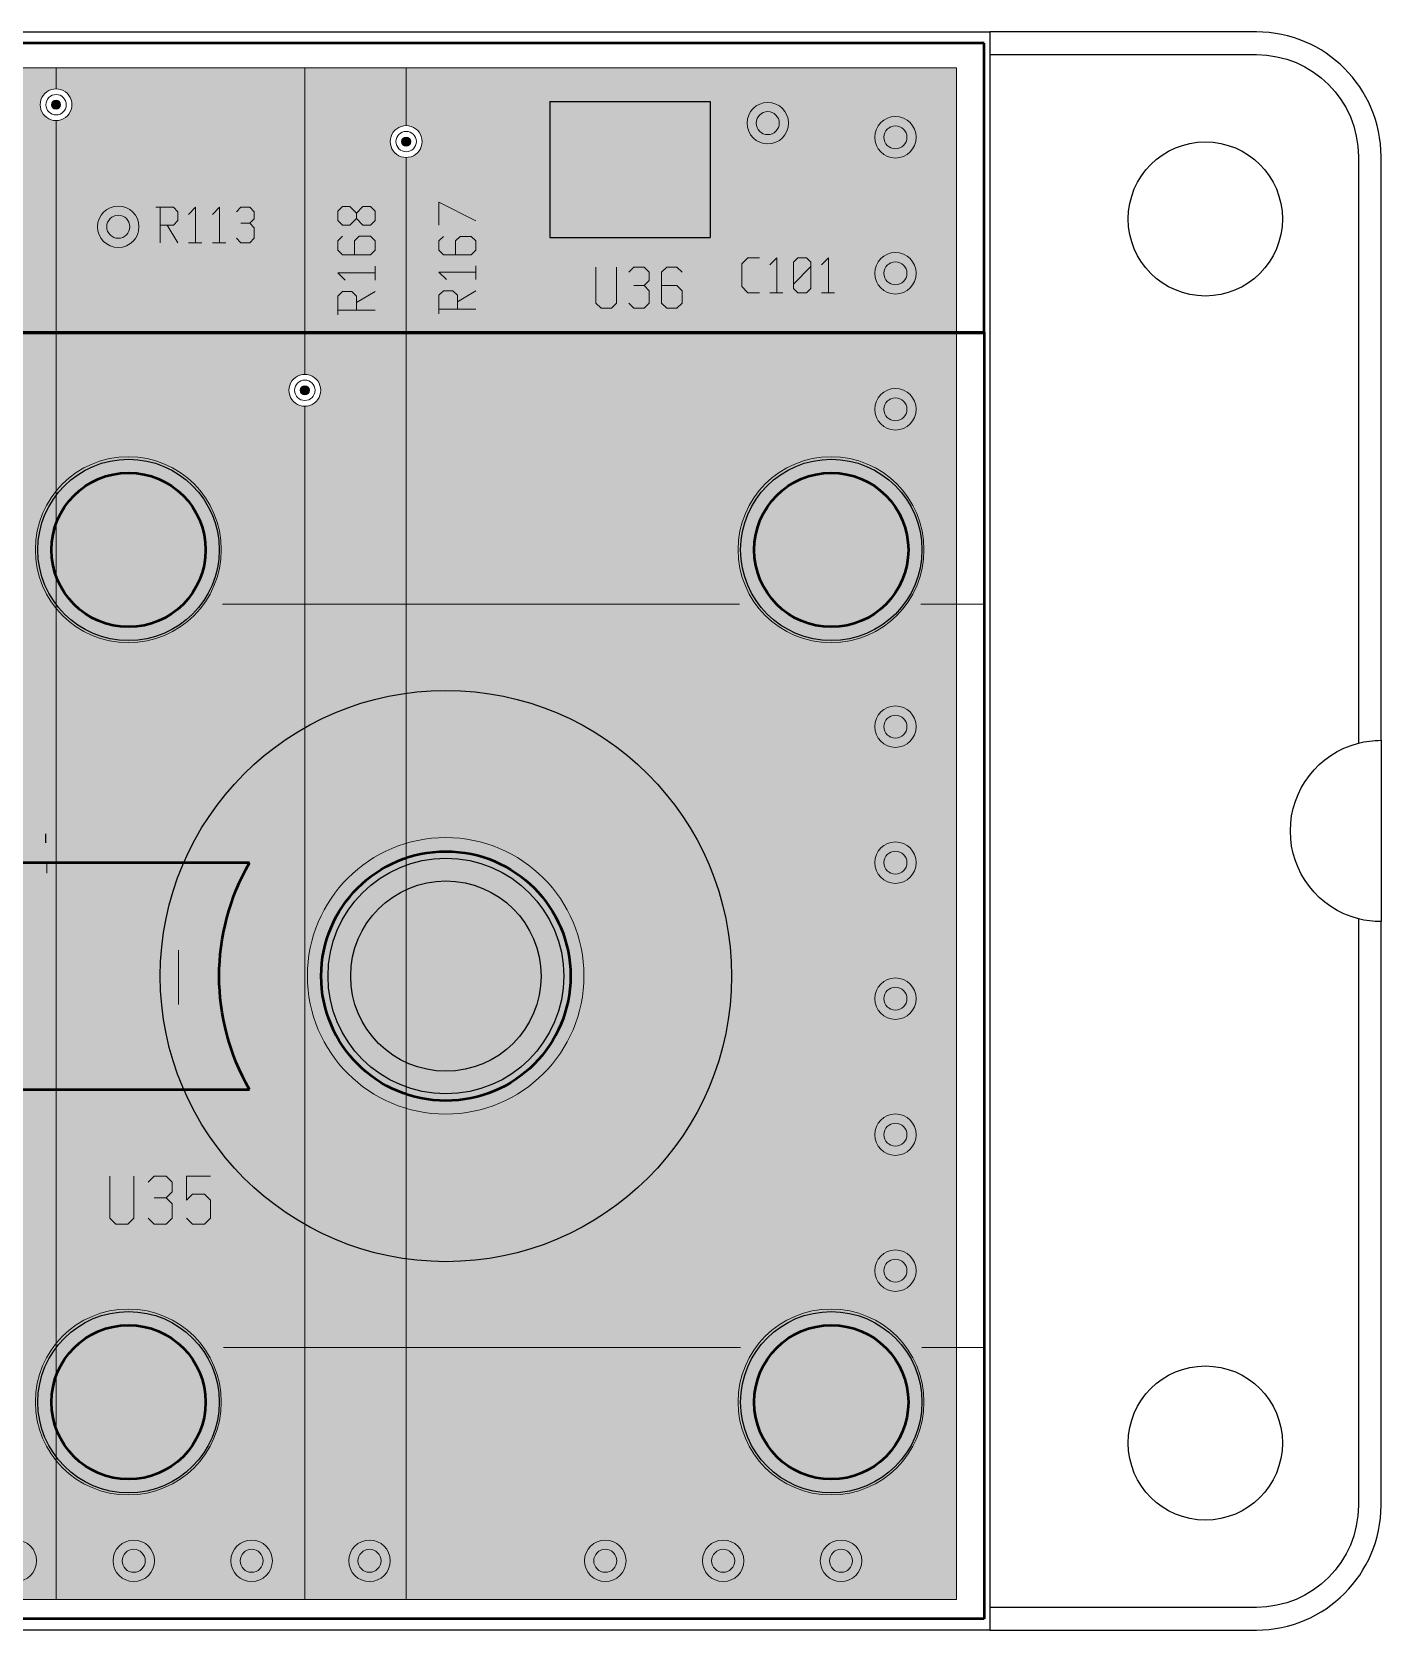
# Model space of a CAD drawing. Header units: inches. Extents: x 109.4 to 194.7, y 96.9 to 132.2.
# Drawn here: x 164.91 to 194.66, y 96.95 to 132.2 of the extents above; entities that cross this region are included whole.
import ezdxf

# ---------------------------------------------------------------- set-up
doc = ezdxf.new("R2010")
doc.units = ezdxf.units.IN
doc.header["$MEASUREMENT"] = 0
for name, color, linetype, lineweight in [('bottom_copper', 7, 'Continuous', 15), ('bottom_silk', 7, 'Continuous', 15), ('Front_Mech', 6, 'Continuous', 50), ('outline', 7, 'Continuous', 15), ('Rear_Mech', 5, 'Continuous', 30), ('top_copper', 7, 'Continuous', 15), ('top_silk', 7, 'Continuous', 15)]:
    doc.layers.add(name, color=color, linetype=linetype, lineweight=lineweight)
doc.layers.add('Mech_BackPlate', color=40, linetype='Continuous')
doc.layers.get('0').off()
doc.layers.get('top_copper').off()

# ---------------------------------------------------------------- blocks, each defined once
blk = doc.blocks.new('gsModule')
at = {"layer": 'bottom_copper', "lineweight": 0}
for points in [[(49.3905, 36.4307), (49.3905, 35.9688), (49.3361, 35.9646), (49.2825, 35.9517), (49.2316, 35.9306), (49.1846, 35.9018), (49.1427, 35.8661), (49.107, 35.8242), (49.0782, 35.7772), (49.0571, 35.7263), (49.0442, 35.6727), (49.0399, 35.6178), (49.0442, 35.5629), (49.0571, 35.5093), (49.0782, 35.4584), (49.107, 35.4114), (49.1427, 35.3695), (49.1846, 35.3338), (49.2316, 35.305), (49.2825, 35.2839), (49.3361, 35.271), (49.3905, 35.2668), (49.3905, 2.6487), (48.1713, 2.6487), (48.1713, 34.454), (48.1718, 34.4539), (48.2267, 34.4582), (48.2803, 34.4711), (48.3312, 34.4922), (48.3782, 34.521), (48.4201, 34.5567), (48.4558, 34.5986), (48.4846, 34.6456), (48.5057, 34.6965), (48.5186, 34.7501), (48.5218, 34.805), (48.5186, 34.8599), (48.5057, 34.9135), (48.4846, 34.9644), (48.4558, 35.0114), (48.4201, 35.0533), (48.3782, 35.089), (48.3312, 35.1178), (48.2803, 35.1389), (48.2267, 35.1518), (48.1718, 35.1561), (48.1713, 35.156), (48.1713, 35.2668), (48.1718, 35.2667), (48.2267, 35.271), (48.2803, 35.2839), (48.3312, 35.305), (48.3782, 35.3338), (48.4201, 35.3695), (48.4558, 35.4114), (48.4846, 35.4584), (48.5057, 35.5093), (48.5186, 35.5629), (48.5218, 35.6178), (48.5186, 35.6727), (48.5057, 35.7263), (48.4846, 35.7772), (48.4558, 35.8242), (48.4201, 35.8661), (48.3782, 35.9018), (48.3312, 35.9306), (48.2803, 35.9517), (48.2267, 35.9646), (48.1718, 35.9689), (48.1713, 35.9688), (48.1713, 36.4307)], [(54.8769, 36.4307), (54.8769, 29.6696), (54.8225, 29.6654), (54.7689, 29.6525), (54.718, 29.6314), (54.671, 29.6026), (54.6291, 29.5669), (54.5934, 29.525), (54.5646, 29.478), (54.5435, 29.4271), (54.5306, 29.3735), (54.5263, 29.3186), (54.5306, 29.2637), (54.5435, 29.2101), (54.5646, 29.1592), (54.5934, 29.1122), (54.6291, 29.0703), (54.671, 29.0346), (54.718, 29.0058), (54.7689, 28.9847), (54.8225, 28.9718), (54.8769, 28.9676), (54.8769, 2.6487), (49.3905, 2.6487), (49.3905, 35.2668), (49.391, 35.2667), (49.4459, 35.271), (49.4995, 35.2839), (49.5504, 35.305), (49.5974, 35.3338), (49.6393, 35.3695), (49.675, 35.4114), (49.7038, 35.4584), (49.7249, 35.5093), (49.7378, 35.5629), (49.741, 35.6178), (49.7378, 35.6727), (49.7249, 35.7263), (49.7038, 35.7772), (49.675, 35.8242), (49.6393, 35.8661), (49.5974, 35.9018), (49.5504, 35.9306), (49.4995, 35.9517), (49.4459, 35.9646), (49.391, 35.9689), (49.3905, 35.9688), (49.3905, 36.4307)], [(57.1121, 36.4307), (57.1121, 35.156), (57.0577, 35.1518), (57.0041, 35.1389), (56.9532, 35.1178), (56.9062, 35.089), (56.8643, 35.0533), (56.8286, 35.0114), (56.7998, 34.9644), (56.7787, 34.9135), (56.7658, 34.8599), (56.7615, 34.805), (56.7658, 34.7501), (56.7787, 34.6965), (56.7998, 34.6456), (56.8286, 34.5986), (56.8643, 34.5567), (56.9062, 34.521), (56.9532, 34.4922), (57.0041, 34.4711), (57.0577, 34.4582), (57.1121, 34.454), (57.1121, 2.6487), (54.8769, 2.6487), (54.8769, 28.9676), (54.8774, 28.9675), (54.9323, 28.9718), (54.9859, 28.9847), (55.0368, 29.0058), (55.0838, 29.0346), (55.1257, 29.0703), (55.1614, 29.1122), (55.1902, 29.1592), (55.2113, 29.2101), (55.2242, 29.2637), (55.2274, 29.3186), (55.2242, 29.3735), (55.2113, 29.4271), (55.1902, 29.478), (55.1614, 29.525), (55.1257, 29.5669), (55.0838, 29.6026), (55.0368, 29.6314), (54.9859, 29.6525), (54.9323, 29.6654), (54.8774, 29.6697), (54.8769, 29.6696), (54.8769, 36.4307)], [(69.2538, 36.4307), (69.2538, 2.6487), (57.1121, 2.6487), (57.1121, 34.454), (57.1126, 34.4539), (57.1675, 34.4582), (57.2211, 34.4711), (57.272, 34.4922), (57.319, 34.521), (57.3609, 34.5567), (57.3966, 34.5986), (57.4254, 34.6456), (57.4465, 34.6965), (57.4594, 34.7501), (57.4626, 34.805), (57.4594, 34.8599), (57.4465, 34.9135), (57.4254, 34.9644), (57.3966, 35.0114), (57.3609, 35.0533), (57.319, 35.089), (57.272, 35.1178), (57.2211, 35.1389), (57.1675, 35.1518), (57.1126, 35.1561), (57.1121, 35.156), (57.1121, 36.4307)]]:
    blk.add_hatch(color=256, dxfattribs=at).paths.add_polyline_path(points, flags=0)
h = blk.add_hatch(color=256, dxfattribs=at)
edge = h.paths.add_edge_path(flags=0)
edge.add_arc((49.391, 35.6178), 0.1, 0, 360)
h = blk.add_hatch(color=256, dxfattribs=at)
edge = h.paths.add_edge_path(flags=0)
edge.add_arc((65.0882, 35.2114), 0.254, 0, 360)
h = blk.add_hatch(color=256, dxfattribs=at)
edge = h.paths.add_edge_path(flags=0)
edge.add_arc((57.1126, 34.805), 0.1, 0, 360)
h = blk.add_hatch(color=256, dxfattribs=at)
edge = h.paths.add_edge_path(flags=0)
edge.add_arc((67.9042, 34.8994), 0.254, 0, 360)
h = blk.add_hatch(color=256, dxfattribs=at)
edge = h.paths.add_edge_path(flags=0)
edge.add_arc((50.7626, 32.9254), 0.254, 0, 360)
h = blk.add_hatch(color=256, dxfattribs=at)
edge = h.paths.add_edge_path(flags=0)
edge.add_arc((67.9042, 31.8994), 0.254, 0, 360)
h = blk.add_hatch(color=256, dxfattribs=at)
edge = h.paths.add_edge_path(flags=0)
edge.add_arc((54.8774, 29.3186), 0.1, 0, 360)
h = blk.add_hatch(color=256, dxfattribs=at)
edge = h.paths.add_edge_path(flags=0)
edge.add_arc((67.9042, 28.8994), 0.254, 0, 360)
h = blk.add_hatch(color=256, dxfattribs=at)
edge = h.paths.add_edge_path(flags=0)
edge.add_arc((50.9839, 25.8023), 1.7, 0, 360)
h = blk.add_hatch(color=256, dxfattribs=at)
edge = h.paths.add_edge_path(flags=0)
edge.add_arc((66.4839, 25.8023), 1.7, 0, 360)
h = blk.add_hatch(color=256, dxfattribs=at)
edge = h.paths.add_edge_path(flags=0)
edge.add_arc((67.9042, 21.8993), 0.254, 0, 360)
h = blk.add_hatch(color=256, dxfattribs=at)
edge = h.paths.add_edge_path(flags=0)
edge.add_arc((57.9839, 16.4023), 2.75, 0, 360)
h = blk.add_hatch(color=256, dxfattribs=at)
edge = h.paths.add_edge_path(flags=0)
edge.add_arc((67.9042, 18.8996), 0.254, 0, 360)
h = blk.add_hatch(color=256, dxfattribs=at)
edge = h.paths.add_edge_path(flags=0)
edge.add_arc((67.9042, 15.8994), 0.254, 0, 360)
h = blk.add_hatch(color=256, dxfattribs=at)
edge = h.paths.add_edge_path(flags=0)
edge.add_arc((67.9042, 12.8994), 0.254, 0, 360)
h = blk.add_hatch(color=256, dxfattribs=at)
edge = h.paths.add_edge_path(flags=0)
edge.add_arc((67.9042, 9.8994), 0.254, 0, 360)
h = blk.add_hatch(color=256, dxfattribs=at)
edge = h.paths.add_edge_path(flags=0)
edge.add_arc((50.9839, 7.0023), 1.7, 0, 360)
h = blk.add_hatch(color=256, dxfattribs=at)
edge = h.paths.add_edge_path(flags=0)
edge.add_arc((66.4839, 7.0023), 1.7, 0, 360)
h = blk.add_hatch(color=256, dxfattribs=at)
edge = h.paths.add_edge_path(flags=0)
edge.add_arc((51.1042, 3.4995), 0.254, 0, 360)
h = blk.add_hatch(color=256, dxfattribs=at)
edge = h.paths.add_edge_path(flags=0)
edge.add_arc((53.7042, 3.4995), 0.254, 0, 360)
h = blk.add_hatch(color=256, dxfattribs=at)
edge = h.paths.add_edge_path(flags=0)
edge.add_arc((56.3042, 3.4995), 0.254, 0, 360)
h = blk.add_hatch(color=256, dxfattribs=at)
edge = h.paths.add_edge_path(flags=0)
edge.add_arc((61.5042, 3.4995), 0.254, 0, 360)
h = blk.add_hatch(color=256, dxfattribs=at)
edge = h.paths.add_edge_path(flags=0)
edge.add_arc((64.1042, 3.4995), 0.254, 0, 360)
h = blk.add_hatch(color=256, dxfattribs=at)
edge = h.paths.add_edge_path(flags=0)
edge.add_arc((66.7042, 3.4995), 0.254, 0, 360)
for p, q in [((48.1713, 36.4307), (49.3905, 36.4307)), ((49.3905, 35.9688), (49.3905, 36.4307)), ((49.3905, 36.4307), (54.8769, 36.4307)), ((49.3905, 36.4307), (49.3905, 35.9688)), ((54.8769, 29.6696), (54.8769, 36.4307)), ((54.8769, 36.4307), (57.1121, 36.4307)), ((54.8769, 36.4307), (54.8769, 29.6696)), ((57.1121, 35.156), (57.1121, 36.4307)), ((57.1121, 36.4307), (69.2538, 36.4307)), ((57.1121, 36.4307), (57.1121, 35.156)), ((69.2538, 36.4307), (69.2538, 2.6487)), ((49.3361, 35.9646), (49.2825, 35.9517)), ((49.3905, 35.9688), (49.3361, 35.9646)), ((49.391, 35.9689), (49.3905, 35.9688)), ((49.4459, 35.9646), (49.391, 35.9689)), ((49.4995, 35.9517), (49.4459, 35.9646)), ((49.0442, 35.6727), (49.0399, 35.6178)), ((49.0399, 35.6178), (49.0442, 35.5629)), ((49.0571, 35.7263), (49.0442, 35.6727)), ((49.0782, 35.7772), (49.0571, 35.7263)), ((49.107, 35.8242), (49.0782, 35.7772)), ((49.1427, 35.8661), (49.107, 35.8242)), ((49.1846, 35.9018), (49.1427, 35.8661)), ((49.2316, 35.9306), (49.1846, 35.9018)), ((49.2825, 35.9517), (49.2316, 35.9306)), ((49.5504, 35.9306), (49.4995, 35.9517)), ((49.5974, 35.9018), (49.5504, 35.9306)), ((49.6393, 35.8661), (49.5974, 35.9018)), ((49.675, 35.8242), (49.6393, 35.8661)), ((49.7038, 35.7772), (49.675, 35.8242)), ((49.7249, 35.7263), (49.7038, 35.7772)), ((49.7378, 35.6727), (49.7249, 35.7263)), ((49.741, 35.6178), (49.7378, 35.6727)), ((49.7378, 35.5629), (49.741, 35.6178)), ((49.0442, 35.5629), (49.0571, 35.5093)), ((49.0571, 35.5093), (49.0782, 35.4584)), ((49.0782, 35.4584), (49.107, 35.4114)), ((49.107, 35.4114), (49.1427, 35.3695)), ((49.1427, 35.3695), (49.1846, 35.3338)), ((49.1846, 35.3338), (49.2316, 35.305)), ((49.2316, 35.305), (49.2825, 35.2839)), ((49.2825, 35.2839), (49.3361, 35.271)), ((49.3361, 35.271), (49.3905, 35.2668)), ((49.3905, 2.6487), (49.3905, 35.2668)), ((49.3905, 35.2668), (49.391, 35.2667)), ((49.3905, 35.2668), (49.3905, 2.6487)), ((49.391, 35.2667), (49.4459, 35.271)), ((49.4459, 35.271), (49.4995, 35.2839)), ((49.4995, 35.2839), (49.5504, 35.305)), ((49.5504, 35.305), (49.5974, 35.3338)), ((49.5974, 35.3338), (49.6393, 35.3695)), ((49.6393, 35.3695), (49.675, 35.4114)), ((49.675, 35.4114), (49.7038, 35.4584)), ((49.7038, 35.4584), (49.7249, 35.5093)), ((49.7249, 35.5093), (49.7378, 35.5629)), ((56.7787, 34.9135), (56.7658, 34.8599)), ((56.7998, 34.9644), (56.7787, 34.9135)), ((56.8286, 35.0114), (56.7998, 34.9644)), ((56.8643, 35.0533), (56.8286, 35.0114)), ((56.9062, 35.089), (56.8643, 35.0533)), ((56.9532, 35.1178), (56.9062, 35.089)), ((57.0041, 35.1389), (56.9532, 35.1178)), ((57.0577, 35.1518), (57.0041, 35.1389)), ((57.1121, 35.156), (57.0577, 35.1518)), ((57.1126, 35.1561), (57.1121, 35.156)), ((57.1675, 35.1518), (57.1126, 35.1561)), ((57.2211, 35.1389), (57.1675, 35.1518)), ((57.272, 35.1178), (57.2211, 35.1389)), ((57.319, 35.089), (57.272, 35.1178)), ((57.3609, 35.0533), (57.319, 35.089)), ((57.3966, 35.0114), (57.3609, 35.0533)), ((57.4254, 34.9644), (57.3966, 35.0114)), ((57.4465, 34.9135), (57.4254, 34.9644)), ((57.4594, 34.8599), (57.4465, 34.9135)), ((56.7658, 34.8599), (56.7615, 34.805)), ((56.7615, 34.805), (56.7658, 34.7501)), ((56.7658, 34.7501), (56.7787, 34.6965)), ((56.7787, 34.6965), (56.7998, 34.6456)), ((56.7998, 34.6456), (56.8286, 34.5986)), ((56.8286, 34.5986), (56.8643, 34.5567)), ((56.8643, 34.5567), (56.9062, 34.521)), ((57.319, 34.521), (57.3609, 34.5567)), ((57.3609, 34.5567), (57.3966, 34.5986)), ((57.3966, 34.5986), (57.4254, 34.6456)), ((57.4254, 34.6456), (57.4465, 34.6965)), ((57.4465, 34.6965), (57.4594, 34.7501)), ((57.4626, 34.805), (57.4594, 34.8599)), ((57.4594, 34.7501), (57.4626, 34.805)), ((56.9062, 34.521), (56.9532, 34.4922)), ((56.9532, 34.4922), (57.0041, 34.4711)), ((57.0041, 34.4711), (57.0577, 34.4582)), ((57.0577, 34.4582), (57.1121, 34.454)), ((57.1121, 2.6487), (57.1121, 34.454)), ((57.1121, 34.454), (57.1126, 34.4539)), ((57.1121, 34.454), (57.1121, 2.6487)), ((57.1126, 34.4539), (57.1675, 34.4582)), ((57.1675, 34.4582), (57.2211, 34.4711)), ((57.2211, 34.4711), (57.272, 34.4922)), ((57.272, 34.4922), (57.319, 34.521)), ((54.718, 29.6314), (54.671, 29.6026)), ((54.7689, 29.6525), (54.718, 29.6314)), ((54.8225, 29.6654), (54.7689, 29.6525)), ((54.8769, 29.6696), (54.8225, 29.6654)), ((54.8774, 29.6697), (54.8769, 29.6696)), ((54.9323, 29.6654), (54.8774, 29.6697)), ((54.9859, 29.6525), (54.9323, 29.6654)), ((55.0368, 29.6314), (54.9859, 29.6525)), ((55.0838, 29.6026), (55.0368, 29.6314)), ((54.5306, 29.3735), (54.5263, 29.3186)), ((54.5263, 29.3186), (54.5306, 29.2637)), ((54.5435, 29.4271), (54.5306, 29.3735)), ((54.5306, 29.2637), (54.5435, 29.2101)), ((54.5646, 29.478), (54.5435, 29.4271)), ((54.5934, 29.525), (54.5646, 29.478)), ((54.6291, 29.5669), (54.5934, 29.525)), ((54.671, 29.6026), (54.6291, 29.5669)), ((55.1257, 29.5669), (55.0838, 29.6026)), ((55.1614, 29.525), (55.1257, 29.5669)), ((55.1902, 29.478), (55.1614, 29.525)), ((55.2113, 29.4271), (55.1902, 29.478)), ((55.2242, 29.3735), (55.2113, 29.4271)), ((55.2113, 29.2101), (55.2242, 29.2637)), ((55.2274, 29.3186), (55.2242, 29.3735)), ((55.2242, 29.2637), (55.2274, 29.3186)), ((54.5435, 29.2101), (54.5646, 29.1592)), ((54.5646, 29.1592), (54.5934, 29.1122)), ((54.5934, 29.1122), (54.6291, 29.0703)), ((54.6291, 29.0703), (54.671, 29.0346)), ((54.671, 29.0346), (54.718, 29.0058)), ((54.718, 29.0058), (54.7689, 28.9847)), ((54.7689, 28.9847), (54.8225, 28.9718)), ((54.8225, 28.9718), (54.8769, 28.9676)), ((54.8769, 2.6487), (54.8769, 28.9676)), ((54.8769, 28.9676), (54.8774, 28.9675)), ((54.8769, 28.9676), (54.8769, 2.6487)), ((54.8774, 28.9675), (54.9323, 28.9718)), ((54.9323, 28.9718), (54.9859, 28.9847)), ((54.9859, 28.9847), (55.0368, 29.0058)), ((55.0368, 29.0058), (55.0838, 29.0346)), ((55.0838, 29.0346), (55.1257, 29.0703)), ((55.1257, 29.0703), (55.1614, 29.1122)), ((55.1614, 29.1122), (55.1902, 29.1592)), ((55.1902, 29.1592), (55.2113, 29.2101)), ((49.3905, 2.6487), (48.1713, 2.6487)), ((54.8769, 2.6487), (49.3905, 2.6487)), ((57.1121, 2.6487), (54.8769, 2.6487)), ((69.2538, 2.6487), (57.1121, 2.6487))]:
    blk.add_line(p, q, dxfattribs=at)
for centre, radius in [((49.391, 35.6178), 0.225), ((49.391, 35.6178), 0.1), ((65.0882, 35.2114), 0.4572), ((65.0882, 35.2114), 0.254), ((67.9042, 34.8994), 0.4572), ((57.1126, 34.805), 0.225), ((57.1126, 34.805), 0.1), ((67.9042, 34.8994), 0.254), ((50.7626, 32.9254), 0.4572), ((50.7626, 32.9254), 0.254), ((67.9042, 31.8994), 0.4572), ((67.9042, 31.8994), 0.254), ((54.8774, 29.3186), 0.225), ((54.8774, 29.3186), 0.1), ((67.9042, 28.8994), 0.4572), ((67.9042, 28.8994), 0.254), ((50.9839, 25.8023), 2.05), ((66.4839, 25.8023), 2.05), ((50.9839, 25.8023), 1.7), ((66.4839, 25.8023), 1.7), ((67.9042, 21.8993), 0.4572), ((67.9042, 21.8993), 0.254), ((57.9839, 16.4023), 3.05), ((57.9839, 16.4023), 2.75), ((67.9042, 18.8996), 0.4572), ((67.9042, 18.8996), 0.254), ((67.9042, 15.8994), 0.4572), ((67.9042, 15.8994), 0.254), ((67.9042, 12.8994), 0.4572), ((67.9042, 12.8994), 0.254), ((67.9042, 9.8994), 0.4572), ((67.9042, 9.8994), 0.254), ((50.9839, 7.0023), 2.05), ((66.4839, 7.0023), 2.05), ((50.9839, 7.0023), 1.7), ((66.4839, 7.0023), 1.7), ((48.5042, 3.4995), 0.4572), ((51.1042, 3.4995), 0.4572), ((53.7042, 3.4995), 0.4572), ((56.3042, 3.4995), 0.4572), ((61.5042, 3.4995), 0.4572), ((64.1042, 3.4995), 0.4572), ((66.7042, 3.4995), 0.4572), ((51.1042, 3.4995), 0.254), ((53.7042, 3.4995), 0.254), ((56.3042, 3.4995), 0.254), ((61.5042, 3.4995), 0.254), ((64.1042, 3.4995), 0.254), ((66.7042, 3.4995), 0.254)]:
    blk.add_circle(centre, radius, dxfattribs=at)
at = {"layer": 'bottom_silk', "lineweight": 25}
for p, q in [((69.8639, 36.9723), (2.1039, 36.9723)), ((69.8639, 2.2223), (69.8639, 36.9723)), ((2.1039, 2.2223), (69.8639, 2.2223))]:
    blk.add_line(p, q, dxfattribs=at)
at = {"layer": 'outline', "lineweight": 20}
for p, q in [((2.1039, 36.9723), (69.8639, 36.9723)), ((69.8639, 36.9723), (69.8639, 2.2223)), ((69.8639, 2.2223), (2.1039, 2.2223))]:
    blk.add_line(p, q, dxfattribs=at)
at = {"layer": 'top_silk', "lineweight": 25}
for p, q in [((2.1039, 36.9723), (69.8639, 36.9723)), ((69.8639, 36.9723), (69.8639, 2.2223)), ((60.2835, 35.6893), (60.2835, 32.6921)), ((60.2835, 35.6893), (63.8141, 35.6893)), ((63.8141, 35.6893), (63.8141, 32.6921)), ((60.2835, 32.6921), (63.8141, 32.6921)), ((2.1039, 30.5723), (69.8639, 30.5723)), ((49.1675, 19.3339), (49.1675, 19.5371)), ((2.1039, 2.2223), (69.8639, 2.2223))]:
    blk.add_line(p, q, dxfattribs=at)
at = {"layer": 'top_silk', "lineweight": 18}
for p, q in [((51.5888, 33.3554), (51.98, 33.3554)), ((51.6866, 33.3554), (51.6866, 32.5731)), ((51.98, 33.3554), (52.0778, 33.2576)), ((52.0778, 33.2576), (52.0778, 33.062)), ((52.3124, 33.199), (52.4689, 33.3554)), ((52.4689, 33.3554), (52.4689, 32.5731)), ((52.8405, 33.199), (52.997, 33.3554)), ((52.997, 33.3554), (52.997, 32.5731)), ((53.3686, 33.2576), (53.4664, 33.3554)), ((53.4664, 33.3554), (53.6619, 33.3554)), ((53.6619, 33.3554), (53.7597, 33.2576)), ((53.7597, 33.2576), (53.7597, 33.1012)), ((55.6038, 33.2706), (55.7067, 33.3735)), ((55.6038, 33.0648), (55.6038, 33.2706)), ((55.7067, 33.3735), (55.8713, 33.3735)), ((56.0153, 33.2294), (55.8713, 33.3735)), ((56.0153, 33.2294), (56.1593, 33.3735)), ((56.0153, 33.106), (56.0153, 33.2294)), ((56.1593, 33.3735), (56.3239, 33.3735)), ((56.4268, 33.2706), (56.3239, 33.3735)), ((56.4268, 33.0648), (56.4268, 33.2706)), ((58.6493, 33.06), (57.8365, 33.4664)), ((57.8365, 32.9584), (57.8365, 33.4664)), ((51.6866, 32.9643), (51.98, 32.9643)), ((51.8431, 32.9643), (52.0778, 32.5731)), ((51.98, 32.9643), (52.0778, 33.062)), ((53.4664, 33.0034), (53.6619, 33.0034)), ((53.7597, 33.1012), (53.6619, 33.0034)), ((53.7597, 32.9056), (53.6619, 33.0034)), ((53.7597, 32.9056), (53.7597, 32.6709)), ((55.7067, 32.962), (55.6038, 33.0648)), ((55.7067, 32.962), (55.8713, 32.962)), ((55.8713, 32.962), (56.0153, 33.106)), ((56.1593, 32.962), (56.0153, 33.106)), ((56.1593, 32.962), (56.3239, 32.962)), ((56.3239, 32.962), (56.4268, 33.0648)), ((52.3124, 32.5731), (52.6058, 32.5731)), ((52.8405, 32.5731), (53.1339, 32.5731)), ((53.3686, 32.6709), (53.4664, 32.5731)), ((53.4664, 32.5731), (53.6619, 32.5731)), ((53.6619, 32.5731), (53.7597, 32.6709)), ((55.6038, 32.6122), (55.7067, 32.7151)), ((55.6038, 32.4065), (55.6038, 32.6122)), ((55.9742, 32.6122), (56.077, 32.7151)), ((55.9742, 32.3036), (55.9742, 32.6122)), ((56.077, 32.7151), (56.3239, 32.7151)), ((56.4268, 32.6122), (56.3239, 32.7151)), ((56.4268, 32.4065), (56.4268, 32.6122)), ((57.8365, 32.613), (57.9381, 32.7146)), ((57.8365, 32.4098), (57.8365, 32.613)), ((58.2023, 32.613), (58.3039, 32.7146)), ((58.2023, 32.3082), (58.2023, 32.613)), ((58.3039, 32.7146), (58.5477, 32.7146)), ((58.6493, 32.613), (58.5477, 32.7146)), ((58.6493, 32.4098), (58.6493, 32.613)), ((55.7067, 32.3036), (55.6038, 32.4065)), ((55.7067, 32.3036), (56.3239, 32.3036)), ((56.3239, 32.3036), (56.4268, 32.4065)), ((57.9381, 32.3082), (57.8365, 32.4098)), ((57.9381, 32.3082), (58.5477, 32.3082)), ((58.5477, 32.3082), (58.6493, 32.4098)), ((64.5162, 32.1072), (64.6513, 32.2424)), ((64.5162, 32.1072), (64.5162, 31.6053)), ((64.6513, 32.2424), (64.9023, 32.2424)), ((65.1339, 32.0879), (65.2884, 32.2424)), ((65.2884, 32.2424), (65.2884, 31.4702)), ((65.6551, 32.1458), (65.7517, 32.2424)), ((65.6551, 32.1458), (65.6551, 31.5667)), ((65.7517, 32.2424), (65.9447, 32.2424)), ((65.9447, 32.2424), (66.0412, 32.1458)), ((66.0412, 32.1458), (66.0412, 31.5667)), ((66.2729, 32.0879), (66.4273, 32.2424)), ((66.4273, 32.2424), (66.4273, 31.4702)), ((55.7684, 31.7481), (55.6038, 31.9127)), ((55.6038, 31.9127), (56.4268, 31.9127)), ((56.4268, 31.7481), (56.4268, 32.0567)), ((57.9991, 31.7595), (57.8365, 31.9221)), ((57.8365, 31.9221), (58.6493, 31.9221)), ((58.6493, 31.7595), (58.6493, 32.0643)), ((61.2995, 32.0342), (61.2995, 31.243)), ((61.7516, 32.0342), (61.7516, 31.243)), ((62.0229, 31.9212), (62.1359, 32.0342)), ((62.1359, 32.0342), (62.362, 32.0342)), ((62.362, 32.0342), (62.475, 31.9212)), ((62.475, 31.7404), (62.362, 31.6273)), ((62.475, 31.9212), (62.475, 31.7404)), ((62.7463, 31.9212), (62.8593, 32.0342)), ((62.7463, 31.9212), (62.7463, 31.243)), ((62.8593, 32.0342), (63.0854, 32.0342)), ((63.0854, 32.0342), (63.1984, 31.9212)), ((65.6551, 31.6632), (66.0412, 32.0493)), ((55.6038, 31.3984), (55.7067, 31.5012)), ((55.6038, 30.9869), (55.6038, 31.3984)), ((55.7067, 31.5012), (55.9124, 31.5012)), ((56.0153, 31.3984), (55.9124, 31.5012)), ((56.0153, 31.2543), (56.4268, 31.5012)), ((56.0153, 31.0897), (56.0153, 31.3984)), ((57.8365, 31.4141), (57.9381, 31.5157)), ((57.8365, 31.0077), (57.8365, 31.4141)), ((57.9381, 31.5157), (58.1413, 31.5157)), ((58.2429, 31.4141), (58.1413, 31.5157)), ((58.2429, 31.2719), (58.6493, 31.5157)), ((58.2429, 31.1093), (58.2429, 31.4141)), ((62.1359, 31.6273), (62.362, 31.6273)), ((62.475, 31.5143), (62.362, 31.6273)), ((62.475, 31.5143), (62.475, 31.243)), ((62.7463, 31.6273), (63.0854, 31.6273)), ((63.0854, 31.6273), (63.1984, 31.5143)), ((63.1984, 31.5143), (63.1984, 31.243)), ((64.5162, 31.6053), (64.6513, 31.4702)), ((64.6513, 31.4702), (64.9023, 31.4702)), ((65.1339, 31.4702), (65.4235, 31.4702)), ((65.6551, 31.5667), (65.7517, 31.4702)), ((65.7517, 31.4702), (65.9447, 31.4702)), ((65.9447, 31.4702), (66.0412, 31.5667)), ((66.2729, 31.4702), (66.5624, 31.4702)), ((55.6038, 31.0897), (56.4268, 31.0897)), ((57.8365, 31.1093), (58.6493, 31.1093)), ((61.2995, 31.243), (61.4125, 31.13)), ((61.4125, 31.13), (61.6386, 31.13)), ((61.6386, 31.13), (61.7516, 31.243)), ((62.0229, 31.243), (62.1359, 31.13)), ((62.1359, 31.13), (62.362, 31.13)), ((62.362, 31.13), (62.475, 31.243)), ((62.7463, 31.243), (62.8593, 31.13)), ((62.8593, 31.13), (63.0854, 31.13)), ((63.0854, 31.13), (63.1984, 31.243)), ((50.5798, 11.9835), (50.5798, 11.059)), ((51.1081, 11.9835), (51.1081, 11.059)), ((51.4251, 11.8515), (51.5572, 11.9835)), ((51.5572, 11.9835), (51.8214, 11.9835)), ((51.8214, 11.9835), (51.9534, 11.8515)), ((51.9534, 11.6401), (51.8214, 11.5081)), ((51.9534, 11.8515), (51.9534, 11.6401)), ((52.2704, 11.9835), (52.7987, 11.9835)), ((52.2704, 11.9835), (52.2704, 11.4552)), ((51.5572, 11.5081), (51.8214, 11.5081)), ((51.9534, 11.376), (51.8214, 11.5081)), ((51.9534, 11.376), (51.9534, 11.059)), ((52.2704, 11.4552), (52.4025, 11.5873)), ((52.4025, 11.5873), (52.6667, 11.5873)), ((52.6667, 11.5873), (52.7987, 11.4552)), ((52.7987, 11.4552), (52.7987, 11.059)), ((50.5798, 11.059), (50.7119, 10.9269)), ((50.976, 10.9269), (51.1081, 11.059)), ((51.4251, 11.059), (51.5572, 10.9269)), ((51.8214, 10.9269), (51.9534, 11.059)), ((52.2704, 11.059), (52.4025, 10.9269)), ((52.6667, 10.9269), (52.7987, 11.059)), ((50.7119, 10.9269), (50.976, 10.9269)), ((51.5572, 10.9269), (51.8214, 10.9269)), ((52.4025, 10.9269), (52.6667, 10.9269))]:
    blk.add_line(p, q, dxfattribs=at)
at = {"layer": 'top_silk', "lineweight": 15}
for p, q in [((53.0639, 24.6023), (64.4639, 24.6023)), ((68.4639, 24.6023), (69.8639, 24.6023)), ((42.5839, 18.9023), (53.6538, 18.9023)), ((49.1878, 18.8703), (49.1878, 18.6703)), ((52.0878, 16.9703), (52.0878, 15.7703)), ((42.5839, 13.9023), (53.6538, 13.9023)), ((53.0839, 8.2023), (64.4839, 8.2023)), ((68.4839, 8.2023), (69.8839, 8.2023))]:
    blk.add_line(p, q, dxfattribs=at)
for start, end in [(150, 180), (-180, 210)]:
    blk.add_arc((57.9839, 16.4023), 5, start, end, dxfattribs=at)
blk = doc.blocks.new('Cartridge PCB_Sheet_1_VIEW1')
at = {"layer": 'Rear_Mech'}
for p, q in [((33.875, 17.375), (-33.875, 17.375)), ((-33.875, 17.375), (-33.875, -17.375)), ((33.875, -17.375), (33.875, 17.375)), ((-5.85, -4.6), (-5.85, -5.7)), ((-5.35, -4.6), (-5.85, -4.6)), ((-5.35, -5.7), (-5.35, -4.6)), ((-4.55, -4.6), (-5.05, -4.6)), ((-5.05, -4.6), (-5.05, -5.7)), ((-4.55, -5.7), (-4.55, -4.6)), ((-3.75, -4.6), (-4.25, -4.6)), ((-4.25, -4.6), (-4.25, -5.7)), ((-3.75, -5.7), (-3.75, -4.6)), ((-2.95, -4.6), (-3.45, -4.6)), ((-3.45, -4.6), (-3.45, -5.7)), ((-2.95, -5.7), (-2.95, -4.6)), ((-2.65, -4.6), (-2.65, -5.7)), ((-2.15, -4.6), (-2.65, -4.6)), ((-2.15, -5.7), (-2.15, -4.6)), ((-1.35, -4.6), (-1.85, -4.6)), ((-1.85, -4.6), (-1.85, -5.7)), ((-1.35, -5.7), (-1.35, -4.6)), ((-0.55, -4.6), (-1.05, -4.6)), ((-1.05, -4.6), (-1.05, -5.7)), ((-0.55, -5.7), (-0.55, -4.6)), ((0.25, -4.6), (-0.25, -4.6)), ((-0.25, -4.6), (-0.25, -5.7)), ((0.25, -5.7), (0.25, -4.6)), ((1.05, -4.6), (0.55, -4.6)), ((0.55, -4.6), (0.55, -5.7)), ((1.05, -5.7), (1.05, -4.6)), ((1.85, -4.6), (1.35, -4.6)), ((1.35, -4.6), (1.35, -5.7)), ((1.85, -5.7), (1.85, -4.6)), ((2.65, -4.6), (2.15, -4.6)), ((2.15, -4.6), (2.15, -5.7)), ((2.65, -5.7), (2.65, -4.6)), ((3.45, -4.6), (2.95, -4.6)), ((2.95, -4.6), (2.95, -5.7)), ((3.45, -5.7), (3.45, -4.6)), ((4.25, -4.6), (3.75, -4.6)), ((3.75, -4.6), (3.75, -5.7)), ((4.25, -5.7), (4.25, -4.6)), ((5.05, -4.6), (4.55, -4.6)), ((4.55, -4.6), (4.55, -5.7)), ((5.05, -5.7), (5.05, -4.6)), ((5.85, -4.6), (5.35, -4.6)), ((5.35, -4.6), (5.35, -5.7)), ((5.85, -5.7), (5.85, -4.6)), ((-5.85, -5.7), (-5.35, -5.7)), ((-5.05, -5.7), (-4.55, -5.7)), ((-4.25, -5.7), (-3.75, -5.7)), ((-3.45, -5.7), (-2.95, -5.7)), ((-2.65, -5.7), (-2.15, -5.7)), ((-1.85, -5.7), (-1.35, -5.7)), ((-1.05, -5.7), (-0.55, -5.7)), ((-0.25, -5.7), (0.25, -5.7)), ((0.55, -5.7), (1.05, -5.7)), ((1.35, -5.7), (1.85, -5.7)), ((2.15, -5.7), (2.65, -5.7)), ((2.95, -5.7), (3.45, -5.7)), ((3.75, -5.7), (4.25, -5.7)), ((4.55, -5.7), (5.05, -5.7)), ((5.35, -5.7), (5.85, -5.7)), ((-5.35, -8.4), (-5.85, -8.4)), ((-5.85, -8.4), (-5.85, -9.5)), ((-5.35, -9.5), (-5.35, -8.4)), ((-4.55, -8.4), (-5.05, -8.4)), ((-5.05, -8.4), (-5.05, -9.5)), ((-4.55, -9.5), (-4.55, -8.4)), ((-3.75, -8.4), (-4.25, -8.4)), ((-4.25, -8.4), (-4.25, -9.5)), ((-3.75, -9.5), (-3.75, -8.4)), ((-2.95, -8.4), (-3.45, -8.4)), ((-3.45, -8.4), (-3.45, -9.5)), ((-2.95, -9.5), (-2.95, -8.4)), ((-2.15, -8.4), (-2.65, -8.4)), ((-2.65, -8.4), (-2.65, -9.5)), ((-2.15, -9.5), (-2.15, -8.4)), ((-1.35, -8.4), (-1.85, -8.4)), ((-1.85, -8.4), (-1.85, -9.5)), ((-1.35, -9.5), (-1.35, -8.4)), ((-1.05, -8.4), (-1.05, -9.5)), ((-0.55, -8.4), (-1.05, -8.4)), ((-0.55, -9.5), (-0.55, -8.4)), ((0.25, -8.4), (-0.25, -8.4)), ((-0.25, -8.4), (-0.25, -9.5)), ((0.25, -9.5), (0.25, -8.4)), ((1.05, -8.4), (0.55, -8.4)), ((0.55, -8.4), (0.55, -9.5)), ((1.05, -9.5), (1.05, -8.4)), ((1.35, -8.4), (1.35, -9.5)), ((1.85, -8.4), (1.35, -8.4)), ((1.85, -9.5), (1.85, -8.4)), ((2.65, -8.4), (2.15, -8.4)), ((2.15, -8.4), (2.15, -9.5)), ((2.65, -9.5), (2.65, -8.4)), ((3.45, -8.4), (2.95, -8.4)), ((2.95, -8.4), (2.95, -9.5)), ((3.45, -9.5), (3.45, -8.4)), ((3.75, -8.4), (3.75, -9.5)), ((4.25, -8.4), (3.75, -8.4)), ((4.25, -9.5), (4.25, -8.4)), ((4.55, -8.4), (4.55, -9.5)), ((5.05, -8.4), (4.55, -8.4)), ((5.05, -9.5), (5.05, -8.4)), ((5.85, -8.4), (5.35, -8.4)), ((5.35, -8.4), (5.35, -9.5)), ((5.85, -9.5), (5.85, -8.4)), ((-5.85, -9.5), (-5.35, -9.5)), ((-5.05, -9.5), (-4.55, -9.5)), ((-4.25, -9.5), (-3.75, -9.5)), ((-3.45, -9.5), (-2.95, -9.5)), ((-2.65, -9.5), (-2.15, -9.5)), ((-1.85, -9.5), (-1.35, -9.5)), ((-1.05, -9.5), (-0.55, -9.5)), ((-0.25, -9.5), (0.25, -9.5)), ((0.55, -9.5), (1.05, -9.5)), ((1.35, -9.5), (1.85, -9.5)), ((2.15, -9.5), (2.65, -9.5)), ((2.95, -9.5), (3.45, -9.5)), ((3.75, -9.5), (4.25, -9.5)), ((4.55, -9.5), (5.05, -9.5)), ((5.35, -9.5), (5.85, -9.5)), ((-33.875, -17.375), (33.875, -17.375))]:
    blk.add_line(p, q, dxfattribs=at)
for centre, radius in [((-30.5, 12.6), 1.7), ((-15, 12.6), 1.7), ((15, 12.6), 1.7), ((30.5, 12.6), 1.7), ((-8, 6.2), 0.4), ((-6, 6.2), 0.4), ((-4, 6.2), 0.4), ((-2, 6.2), 0.4), ((0, 6.2), 0.4), ((2, 6.2), 0.4), ((-22, 3.2), 2.75), ((22, 3.2), 2.75), ((-7, 4.2), 0.4), ((-5, 4.2), 0.4), ((-3, 4.2), 0.4), ((-1, 4.2), 0.4), ((1, 4.2), 0.4), ((3, 4.2), 0.4), ((-8, 2.2), 0.4), ((-6, 2.2), 0.4), ((-4, 2.2), 0.4), ((-2, 2.2), 0.4), ((0, 2.2), 0.4), ((2, 2.2), 0.4), ((-7, 0.2), 0.4), ((-5, 0.2), 0.4), ((-3, 0.2), 0.4), ((-1, 0.2), 0.4), ((1, 0.2), 0.4), ((3, 0.2), 0.4), ((-30.5, -6.2), 1.7), ((-15, -6.2), 1.7), ((15, -6.2), 1.7), ((30.5, -6.2), 1.7), ((-7.4, -8.55), 0.725), ((7.4, -8.55), 0.725)]:
    blk.add_circle(centre, radius, dxfattribs=at)
blk = doc.blocks.new('Cartridge PCB_Sheet_2_VIEW2')
at = {"layer": 'Front_Mech'}
for p, q in [((-33.875, -11), (-33.875, 17.375)), ((-33.875, 17.375), (33.875, 17.375)), ((33.875, 17.375), (33.875, -11)), ((11.6, 7.3), (-6.6, 7.3)), ((-6.6, 7.3), (-6.6, 5.7)), ((11.6, 5.7), (11.6, 7.3)), ((-6.6, 5.7), (-17.67, 5.7)), ((17.67, 5.7), (11.6, 5.7)), ((-17.67, 0.7), (-6.6, 0.7)), ((-6.6, 0.7), (-6.6, -0.9)), ((11.6, -0.9), (11.6, 0.7)), ((11.6, 0.7), (17.67, 0.7)), ((-6.6, -0.9), (11.6, -0.9)), ((-33.875, -11), (-33.875, -17.375)), ((33.875, -11), (-33.875, -11)), ((33.875, -17.375), (33.875, -11)), ((-33.875, -17.375), (33.875, -17.375))]:
    blk.add_line(p, q, dxfattribs=at)
for centre, radius in [((-30.5, 12.6), 1.7), ((-15, 12.6), 1.7), ((15, 12.6), 1.7), ((30.5, 12.6), 1.7), ((-2, 6.2), 0.4), ((0, 6.2), 0.4), ((2, 6.2), 0.4), ((4, 6.2), 0.4), ((6, 6.2), 0.4), ((8, 6.2), 0.4), ((-22, 3.2), 2.75), ((22, 3.2), 2.75), ((-3, 4.2), 0.4), ((-1, 4.2), 0.4), ((1, 4.2), 0.4), ((3, 4.2), 0.4), ((5, 4.2), 0.4), ((7, 4.2), 0.4), ((-2, 2.2), 0.4), ((0, 2.2), 0.4), ((2, 2.2), 0.4), ((4, 2.2), 0.4), ((6, 2.2), 0.4), ((8, 2.2), 0.4), ((-3, 0.2), 0.4), ((-1, 0.2), 0.4), ((1, 0.2), 0.4), ((3, 0.2), 0.4), ((5, 0.2), 0.4), ((7, 0.2), 0.4), ((-30.5, -6.2), 1.7), ((-15, -6.2), 1.7), ((15, -6.2), 1.7), ((30.5, -6.2), 1.7), ((-7.4, -8.55), 0.725), ((7.4, -8.55), 0.725)]:
    blk.add_circle(centre, radius, dxfattribs=at)
at = {"layer": 'Front_Mech', "extrusion": (0, 0, -1)}
for centre, start, end in [((22, 3.2), 150, 210), ((-22, 3.2), 330, 30)]:
    blk.add_arc(centre, 5, start, end, dxfattribs=at)
blk = doc.blocks.new('Cartridge interface plate 28-5-20-5_Sheet_VIEW2')
at = {"layer": 'Mech_BackPlate'}
for p, q in [((-34, 17.625), (34, 17.625)), ((39.875, 17.625), (34, 17.625)), ((34, 17.625), (34, 17.125)), ((34, 17.125), (39.875, 17.125)), ((34, 17.125), (34, -17.125)), ((42.125, 14.875), (42.125, 1.936)), ((42.625, 2), (42.625, 14.875)), ((42.625, 2), (42.625, -2)), ((42.125, -1.936), (42.125, -14.875)), ((42.625, -14.875), (42.625, -2)), ((34, -17.125), (34, -17.625)), ((39.875, -17.125), (34, -17.125)), ((34, -17.625), (39.875, -17.625)), ((34, -17.625), (-34, -17.625))]:
    blk.add_line(p, q, dxfattribs=at)
for centre, radius in [((38.75, 13.5), 1.7), ((15, 6.2), 2), ((30.5, 6.2), 2), ((22, -3.2), 6.3), ((22, -3.2), 2.6), ((22, -3.2), 2.1), ((15, -12.6), 2), ((30.5, -12.6), 2), ((38.75, -13.5), 1.7)]:
    blk.add_circle(centre, radius, dxfattribs=at)
for centre, start, end in [((39.875, 14.875), 0, 90), ((39.875, -14.875), 270, 0)]:
    blk.add_arc(centre, 2.75, start, end, dxfattribs=at)
at = {"layer": 'Mech_BackPlate', "extrusion": (0, 0, -1)}
for centre, radius, start, end in [((-39.875, 14.875), 2.25, 90, 180), ((-42.625, 0), 2, 284.4775, 75.5225), ((-42.625, 0), 2, 75.5225, 90), ((-42.625, 0), 2, 270, 284.4775), ((-39.875, -14.875), 2.25, 180, 270)]:
    blk.add_arc(centre, radius, start, end, dxfattribs=at)

msp = doc.modelspace()

# ---------------------------------------------------------------- block references
at = {"xscale": 0.9999961057099349, "yscale": 0.9999961057099349, "zscale": 0.9999961057099349}
msp.add_blockref('gsModule', (116.049, 94.973), dxfattribs=at)
at = {"xscale": 0.9999961057099349, "yscale": 0.9999961057099349, "zscale": 0.9999961057099349, "rotation": 180}
msp.add_blockref('Cartridge PCB_Sheet_2_VIEW2', (152.038, 114.571), dxfattribs=at)
at = {"layer": 'Rear_Mech', "xscale": -0.9999961057099349, "yscale": 0.9999961057099349, "zscale": 0.9999961057099349, "rotation": 180}
msp.add_blockref('Cartridge PCB_Sheet_1_VIEW1', (152.038, 114.571), dxfattribs=at)
at = {"layer": 'top_copper'}
msp.add_blockref('Cartridge interface plate 28-5-20-5_Sheet_VIEW2', (152.038, 114.571), dxfattribs=at)

doc.saveas('drawing.dxf')
